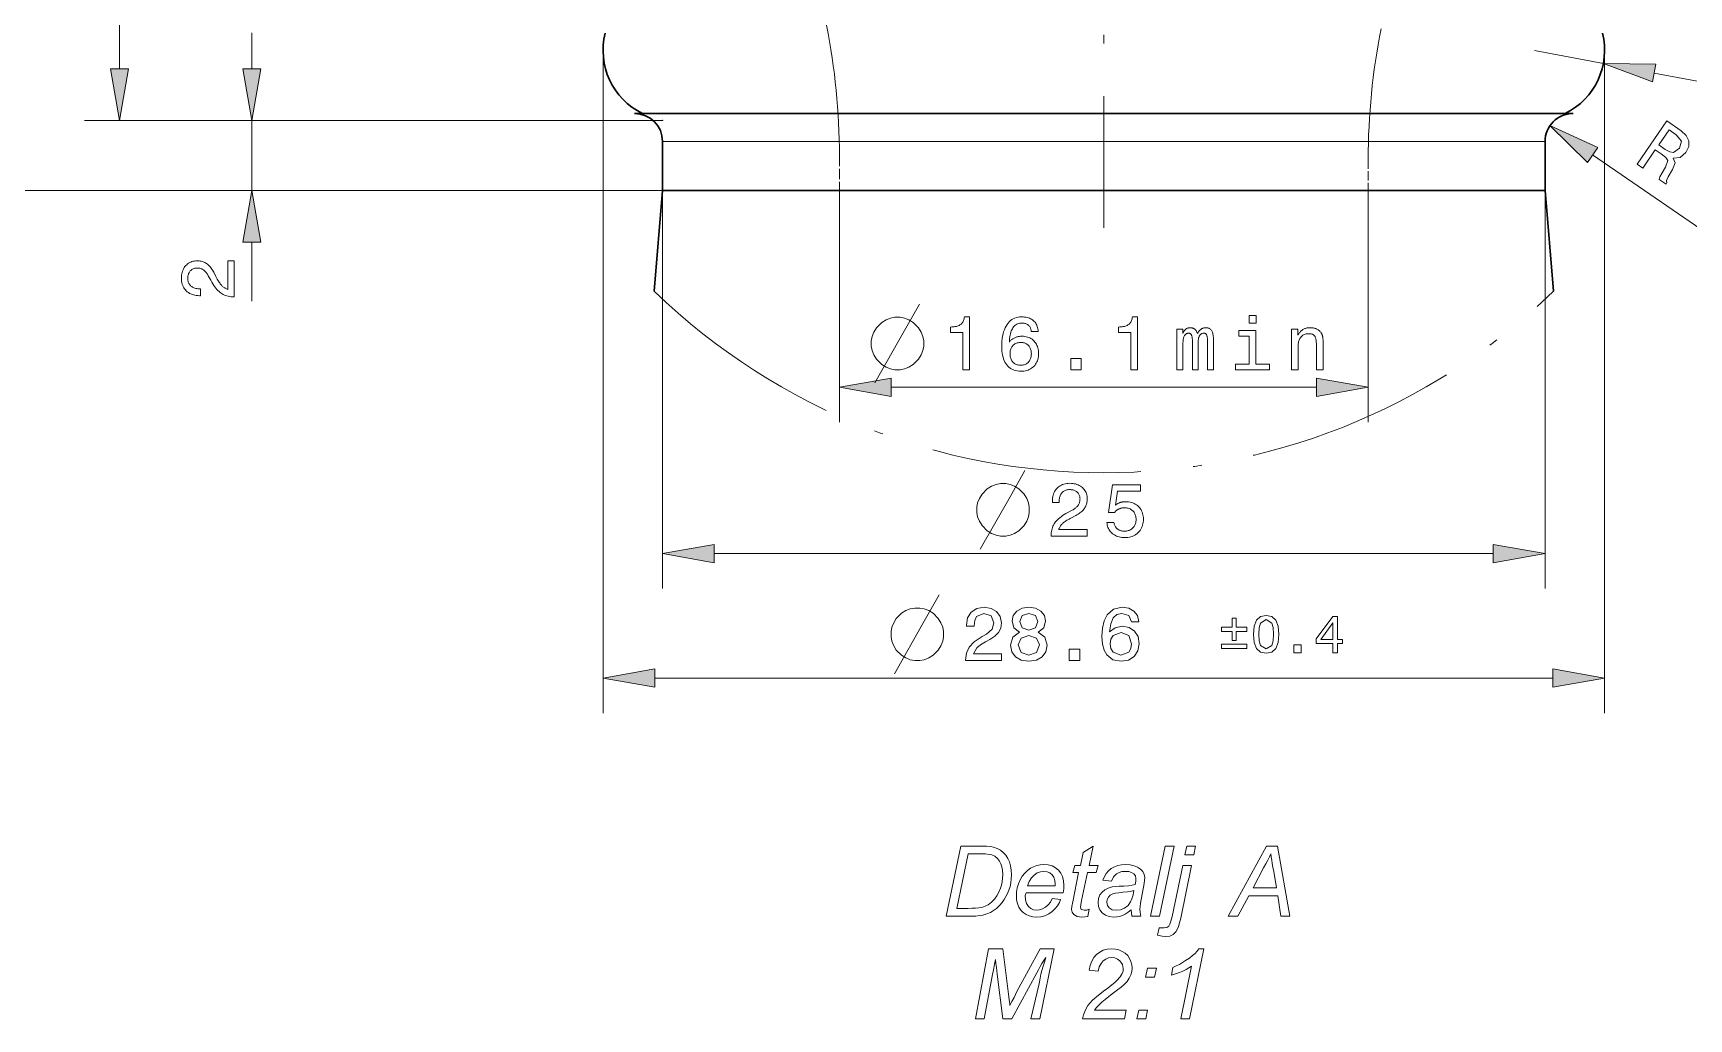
# Model space of a CAD drawing. Extents: x 0 to 420, y 0 to 594.
# Drawn here: x 278.2 to 372.8, y 416.2 to 472.5 of the extents above; entities that cross this region are included whole.
import ezdxf

# ---------------------------------------------------------------- set-up
doc = ezdxf.new("R2010")
doc.units = 0
doc.linetypes.add('DASHDOT', pattern=[18.5, 12, -3, 0.5, -3])
doc.linetypes.add('DASHED', pattern=[15, 12, -3])

msp = doc.modelspace()

# ---------------------------------------------------------------- linework, layer by layer
at = {"linetype": 'DASHDOT', "lineweight": 13}
msp.add_line((339.342, 505.898), (339.342, 461.373), dxfattribs=at)
at = {"lineweight": 13}
for p, q in [((283.128, 470.455), (283.128, 500.547)), ((310.742, 471.501), (310.742, 433.653)), ((367.942, 471.501), (367.942, 433.653)), ((314.142, 467.501), (281.128, 467.501)), ((314.142, 467.501), (288.686, 467.501)), ((364.542, 466.301), (317.227, 466.301)), ((314.142, 463.501), (273.642, 463.501)), ((314.142, 463.501), (288.686, 463.501)), ((314.142, 463.501), (314.142, 440.759)), ((364.542, 463.501), (364.542, 440.759)), ((327.196, 452.264), (351.488, 452.264)), ((317.096, 442.759), (361.588, 442.759)), ((313.696, 435.653), (364.988, 435.653))]:
    msp.add_line(p, q, dxfattribs=at)
at = {"lineweight": 13, "ltscale": 0.05114}
msp.add_line((290.686, 470.455), (290.686, 472.501), dxfattribs=at)
at = {"lineweight": 13, "ltscale": 0.1}
for p, q in [((367.873, 470.759), (363.942, 471.501)), ((290.686, 463.501), (290.686, 467.501))]:
    msp.add_line(p, q, dxfattribs=at)
at = {"lineweight": 13, "ltscale": 0.212894}
msp.add_line((379.144, 468.631), (370.776, 470.211), dxfattribs=at)
at = {"lineweight": 30, "ltscale": 0.082019}
msp.add_line((315.823, 467.901), (312.542, 467.901), dxfattribs=at)
at = {"lineweight": 30}
for p, q in [((366.142, 467.901), (315.823, 467.901)), ((364.542, 463.501), (317.227, 463.501))]:
    msp.add_line(p, q, dxfattribs=at)
at = {"lineweight": 13, "ltscale": 0.077123}
msp.add_line((317.227, 466.301), (314.142, 466.301), dxfattribs=at)
at = {"lineweight": 30, "ltscale": 0.07}
for p, q in [((314.142, 463.501), (314.142, 466.301)), ((364.542, 463.501), (364.542, 466.301))]:
    msp.add_line(p, q, dxfattribs=at)
at = {"linetype": 'DASHED', "lineweight": 13, "ltscale": 0.049529}
msp.add_line((324.242, 465.482), (324.242, 463.501), dxfattribs=at)
at = {"linetype": 'DASHED', "lineweight": 13, "ltscale": 0.04453}
msp.add_line((354.442, 465.282), (354.442, 463.501), dxfattribs=at)
at = {"lineweight": 13, "ltscale": 0.382455}
msp.add_line((367.258, 465.534), (379.864, 456.866), dxfattribs=at)
at = {"lineweight": 30, "ltscale": 0.144345}
for p, q in [((314.142, 463.501), (313.664, 457.747)), ((364.542, 463.501), (365.019, 457.747))]:
    msp.add_line(p, q, dxfattribs=at)
at = {"lineweight": 30, "ltscale": 0.077123}
msp.add_line((317.227, 463.501), (314.142, 463.501), dxfattribs=at)
at = {"lineweight": 13, "ltscale": 0.330917}
for p, q in [((324.242, 463.501), (324.242, 450.264)), ((354.442, 463.501), (354.442, 450.264))]:
    msp.add_line(p, q, dxfattribs=at)
at = {"lineweight": 13, "ltscale": 0.084234}
msp.add_line((290.686, 457.177), (290.686, 460.547), dxfattribs=at)
at = {"lineweight": 13}
for points in [[(282.607, 470.455), (283.128, 467.501), (283.649, 470.455)], [(290.165, 470.455), (290.686, 467.501), (291.207, 470.455)], [(370.872, 470.723), (367.873, 470.759), (370.679, 469.699)], [(367.553, 465.963), (364.824, 467.207), (366.963, 465.104)], [(369.797, 465.002), (371.496, 467.474), (372.312, 466.913), (372.608, 466.643), (372.753, 466.342), (372.745, 466.018), (372.583, 465.678), (372.258, 465.389), (371.852, 465.347), (371.967, 465.077), (371.829, 464.709), (371.581, 464.29), (371.484, 464.077), (371.499, 463.931), (371.452, 463.863), (371.064, 464.13), (371.105, 464.278), (371.227, 464.51), (371.429, 464.841), (371.546, 465.222), (371.435, 465.379), (371.171, 465.587), (370.834, 465.819), (370.119, 464.78)], [(372.023, 466.689), (371.622, 466.965), (371.031, 466.106), (371.409, 465.845), (371.671, 465.702), (371.881, 465.668), (372.224, 465.922), (372.337, 466.328)], [(291.207, 460.547), (290.686, 463.501), (290.165, 460.547)], [(289.686, 457.424), (289.674, 457.424), (289.586, 457.426), (289.502, 457.432), (289.42, 457.442), (289.341, 457.457), (289.265, 457.476), (289.193, 457.498), (289.123, 457.525), (289.056, 457.556), (288.992, 457.591), (288.93, 457.63), (288.871, 457.675), (288.811, 457.726), (288.752, 457.784), (288.693, 457.849), (288.633, 457.92), (288.574, 457.998), (288.515, 458.083), (288.457, 458.174), (288.398, 458.272), (288.339, 458.377), (288.2, 458.632), (288.175, 458.677), (288.149, 458.719), (288.123, 458.759), (288.096, 458.796), (288.068, 458.831), (288.04, 458.863), (288.011, 458.893), (287.981, 458.92), (287.951, 458.945), (287.921, 458.967), (287.889, 458.987), (287.857, 459.005), (287.823, 459.021), (287.788, 459.035), (287.752, 459.046), (287.715, 459.056), (287.677, 459.063), (287.638, 459.068), (287.598, 459.071), (287.557, 459.073), (287.51, 459.071), (287.465, 459.066), (287.422, 459.058), (287.381, 459.046), (287.342, 459.032), (287.304, 459.014), (287.268, 458.992), (287.234, 458.968), (287.202, 458.94), (287.172, 458.909), (287.144, 458.875), (287.119, 458.839), (287.098, 458.801), (287.078, 458.761), (287.062, 458.718), (287.049, 458.673), (287.039, 458.626), (287.032, 458.577), (287.027, 458.525), (287.026, 458.472), (287.028, 458.418), (287.033, 458.367), (287.042, 458.319), (287.055, 458.272), (287.072, 458.228), (287.092, 458.187), (287.117, 458.147), (287.144, 458.11), (287.176, 458.075), (287.211, 458.043), (287.25, 458.013), (287.291, 457.986), (287.335, 457.963), (287.382, 457.942), (287.432, 457.925), (287.484, 457.911), (287.539, 457.9), (287.597, 457.892), (287.658, 457.887), (287.721, 457.886), (287.757, 457.886), (287.757, 457.493), (287.696, 457.493), (287.603, 457.496), (287.514, 457.504), (287.429, 457.518), (287.348, 457.537), (287.271, 457.561), (287.198, 457.591), (287.129, 457.626), (287.063, 457.666), (287.002, 457.712), (286.945, 457.763), (286.892, 457.819), (286.845, 457.879), (286.803, 457.943), (286.767, 458.01), (286.737, 458.081), (286.712, 458.156), (286.692, 458.235), (286.678, 458.318), (286.67, 458.404), (286.667, 458.495), (286.67, 458.582), (286.677, 458.665), (286.69, 458.745), (286.707, 458.822), (286.729, 458.895), (286.756, 458.965), (286.788, 459.032), (286.825, 459.095), (286.867, 459.154), (286.914, 459.211), (286.965, 459.262), (287.019, 459.309), (287.076, 459.35), (287.136, 459.385), (287.199, 459.415), (287.265, 459.44), (287.335, 459.459), (287.407, 459.473), (287.483, 459.481), (287.561, 459.484), (287.622, 459.482), (287.682, 459.477), (287.74, 459.469), (287.797, 459.458), (287.852, 459.444), (287.905, 459.426), (287.957, 459.405), (288.008, 459.381), (288.057, 459.354), (288.104, 459.323), (288.15, 459.29), (288.195, 459.253), (288.238, 459.212), (288.28, 459.168), (288.321, 459.121), (288.361, 459.07), (288.4, 459.016), (288.437, 458.959), (288.473, 458.898), (288.508, 458.834), (288.636, 458.581), (288.674, 458.511), (288.71, 458.445), (288.746, 458.383), (288.781, 458.325), (288.815, 458.272), (288.849, 458.222), (288.882, 458.176), (288.914, 458.135), (288.945, 458.097), (288.976, 458.064), (289.007, 458.033), (289.038, 458.005), (289.07, 457.979), (289.103, 457.955), (289.137, 457.933), (289.171, 457.914), (289.206, 457.896), (289.242, 457.881), (289.278, 457.867), (289.315, 457.856), (289.315, 459.484), (289.686, 459.484)], [(327.713, 456.264), (327.413, 456.264), (327.163, 456.214), (326.913, 456.114), (326.663, 455.964), (326.363, 455.664), (326.213, 455.414), (326.113, 455.164), (326.063, 454.914), (326.063, 454.614), (326.113, 454.364), (326.213, 454.114), (326.363, 453.864), (326.663, 453.564), (326.913, 453.414), (327.163, 453.314), (327.413, 453.264), (327.713, 453.264), (327.963, 453.314), (328.213, 453.414), (328.463, 453.564), (328.763, 453.864), (328.913, 454.114), (329.013, 454.364), (329.063, 454.614), (329.063, 454.914), (329.013, 455.164), (328.913, 455.414), (328.763, 455.664), (328.463, 455.964), (328.213, 456.114), (327.963, 456.214)], [(331.285, 453.264), (331.285, 455.398), (330.585, 455.398), (330.585, 455.704), (330.661, 455.706), (330.732, 455.711), (330.799, 455.719), (330.862, 455.729), (330.922, 455.742), (330.977, 455.758), (331.029, 455.776), (331.076, 455.797), (331.119, 455.82), (331.159, 455.846), (331.195, 455.875), (331.228, 455.907), (331.258, 455.942), (331.285, 455.981), (331.309, 456.023), (331.33, 456.069), (331.348, 456.117), (331.363, 456.169), (331.375, 456.225), (331.385, 456.283), (331.678, 456.283), (331.678, 453.264)], [(335.597, 455.453), (335.2, 455.453), (335.195, 455.498), (335.186, 455.542), (335.176, 455.583), (335.163, 455.622), (335.148, 455.659), (335.131, 455.694), (335.111, 455.726), (335.089, 455.756), (335.065, 455.784), (335.038, 455.81), (335.009, 455.833), (334.978, 455.854), (334.945, 455.873), (334.91, 455.889), (334.873, 455.902), (334.834, 455.914), (334.793, 455.922), (334.749, 455.928), (334.704, 455.932), (334.656, 455.933), (334.592, 455.931), (334.531, 455.923), (334.473, 455.909), (334.418, 455.89), (334.366, 455.866), (334.317, 455.836), (334.271, 455.801), (334.229, 455.761), (334.189, 455.715), (334.153, 455.663), (334.119, 455.607), (334.088, 455.544), (334.061, 455.477), (334.036, 455.403), (334.014, 455.324), (333.995, 455.239), (333.979, 455.149), (333.966, 455.054), (333.955, 454.952), (333.948, 454.845), (333.974, 454.877), (334.001, 454.907), (334.029, 454.936), (334.058, 454.963), (334.089, 454.988), (334.12, 455.012), (334.153, 455.035), (334.186, 455.055), (334.221, 455.074), (334.257, 455.092), (334.294, 455.108), (334.332, 455.122), (334.37, 455.135), (334.41, 455.146), (334.45, 455.155), (334.491, 455.163), (334.533, 455.169), (334.576, 455.173), (334.62, 455.176), (334.665, 455.176), (334.748, 455.174), (334.829, 455.166), (334.906, 455.152), (334.98, 455.133), (335.051, 455.108), (335.118, 455.078), (335.183, 455.043), (335.244, 455.002), (335.302, 454.955), (335.356, 454.903), (335.407, 454.847), (335.452, 454.787), (335.492, 454.724), (335.526, 454.657), (335.556, 454.587), (335.58, 454.513), (335.598, 454.436), (335.611, 454.355), (335.619, 454.271), (335.622, 454.184), (335.619, 454.096), (335.611, 454.011), (335.597, 453.93), (335.577, 453.853), (335.552, 453.778), (335.521, 453.708), (335.484, 453.64), (335.442, 453.576), (335.394, 453.515), (335.341, 453.457), (335.283, 453.404), (335.221, 453.357), (335.156, 453.315), (335.088, 453.278), (335.016, 453.248), (334.94, 453.223), (334.861, 453.203), (334.779, 453.189), (334.693, 453.181), (334.604, 453.178), (334.501, 453.182), (334.403, 453.192), (334.31, 453.211), (334.222, 453.236), (334.138, 453.269), (334.06, 453.309), (333.987, 453.357), (333.918, 453.411), (333.855, 453.473), (333.796, 453.543), (333.743, 453.619), (333.695, 453.701), (333.653, 453.79), (333.617, 453.886), (333.586, 453.988), (333.561, 454.096), (333.541, 454.211), (333.527, 454.333), (333.519, 454.46), (333.516, 454.595), (333.519, 454.752), (333.528, 454.902), (333.543, 455.045), (333.564, 455.181), (333.591, 455.309), (333.623, 455.43), (333.662, 455.544), (333.707, 455.65), (333.758, 455.75), (333.814, 455.842), (333.876, 455.926), (333.943, 456.001), (334.015, 456.067), (334.091, 456.124), (334.172, 456.173), (334.258, 456.213), (334.349, 456.244), (334.445, 456.266), (334.545, 456.279), (334.65, 456.283), (334.734, 456.281), (334.814, 456.275), (334.891, 456.264), (334.964, 456.249), (335.033, 456.229), (335.099, 456.205), (335.161, 456.177), (335.22, 456.144), (335.274, 456.107), (335.326, 456.066), (335.373, 456.021), (335.416, 455.972), (335.454, 455.92), (335.488, 455.864), (335.517, 455.804), (335.542, 455.741), (335.563, 455.674), (335.578, 455.604), (335.59, 455.53)], [(340.88, 453.264), (340.88, 455.398), (340.18, 455.398), (340.18, 455.704), (340.255, 455.706), (340.326, 455.711), (340.394, 455.719), (340.457, 455.729), (340.516, 455.742), (340.572, 455.758), (340.623, 455.776), (340.67, 455.797), (340.714, 455.82), (340.753, 455.846), (340.789, 455.875), (340.823, 455.907), (340.853, 455.942), (340.88, 455.981), (340.904, 456.023), (340.925, 456.069), (340.943, 456.117), (340.958, 456.169), (340.97, 456.225), (340.979, 456.283), (341.272, 456.283), (341.272, 453.264)], [(348.04, 456.363), (348.04, 455.933), (347.637, 455.933), (347.637, 456.363)], [(343.516, 453.264), (343.516, 455.583), (343.853, 455.583), (343.853, 455.337), (343.866, 455.368), (343.88, 455.397), (343.895, 455.425), (343.91, 455.452), (343.927, 455.477), (343.945, 455.5), (343.963, 455.522), (343.982, 455.543), (344.003, 455.562), (344.024, 455.58), (344.045, 455.596), (344.068, 455.611), (344.091, 455.624), (344.114, 455.635), (344.138, 455.644), (344.162, 455.652), (344.188, 455.658), (344.213, 455.662), (344.239, 455.665), (344.266, 455.666), (344.297, 455.665), (344.327, 455.662), (344.357, 455.658), (344.385, 455.652), (344.412, 455.644), (344.439, 455.634), (344.464, 455.623), (344.489, 455.61), (344.512, 455.595), (344.535, 455.578), (344.556, 455.56), (344.577, 455.54), (344.596, 455.519), (344.613, 455.496), (344.63, 455.472), (344.645, 455.446), (344.659, 455.419), (344.672, 455.39), (344.684, 455.36), (344.694, 455.328), (344.713, 455.362), (344.732, 455.394), (344.752, 455.424), (344.772, 455.452), (344.792, 455.478), (344.813, 455.503), (344.834, 455.526), (344.856, 455.547), (344.878, 455.566), (344.901, 455.583), (344.924, 455.599), (344.947, 455.613), (344.972, 455.625), (344.997, 455.636), (345.022, 455.645), (345.049, 455.652), (345.075, 455.658), (345.103, 455.662), (345.131, 455.665), (345.16, 455.666), (345.207, 455.664), (345.251, 455.658), (345.293, 455.65), (345.332, 455.637), (345.368, 455.621), (345.402, 455.601), (345.432, 455.578), (345.46, 455.552), (345.485, 455.521), (345.508, 455.487), (345.528, 455.449), (345.546, 455.406), (345.562, 455.357), (345.575, 455.303), (345.587, 455.243), (345.596, 455.178), (345.604, 455.108), (345.609, 455.033), (345.612, 454.952), (345.613, 454.867), (345.613, 453.264), (345.263, 453.264), (345.263, 454.892), (345.263, 454.941), (345.261, 454.988), (345.259, 455.031), (345.255, 455.072), (345.251, 455.109), (345.245, 455.143), (345.239, 455.175), (345.232, 455.203), (345.223, 455.228), (345.214, 455.25), (345.203, 455.27), (345.191, 455.287), (345.178, 455.303), (345.163, 455.316), (345.148, 455.328), (345.13, 455.337), (345.112, 455.344), (345.092, 455.349), (345.071, 455.353), (345.048, 455.354), (345.019, 455.352), (344.992, 455.348), (344.965, 455.341), (344.94, 455.33), (344.916, 455.317), (344.893, 455.302), (344.872, 455.283), (344.851, 455.261), (344.832, 455.237), (344.814, 455.209), (344.798, 455.179), (344.783, 455.147), (344.77, 455.113), (344.759, 455.077), (344.749, 455.038), (344.742, 454.998), (344.736, 454.955), (344.731, 454.91), (344.729, 454.863), (344.728, 454.814), (344.728, 453.264), (344.401, 453.264), (344.401, 454.892), (344.4, 454.941), (344.399, 454.986), (344.396, 455.029), (344.393, 455.069), (344.388, 455.106), (344.382, 455.141), (344.376, 455.172), (344.368, 455.2), (344.359, 455.226), (344.349, 455.248), (344.338, 455.268), (344.326, 455.286), (344.312, 455.302), (344.297, 455.316), (344.281, 455.327), (344.263, 455.337), (344.244, 455.344), (344.224, 455.349), (344.203, 455.353), (344.18, 455.354), (344.151, 455.352), (344.124, 455.348), (344.098, 455.341), (344.073, 455.331), (344.049, 455.318), (344.027, 455.302), (344.006, 455.284), (343.986, 455.262), (343.967, 455.238), (343.95, 455.211), (343.934, 455.182), (343.919, 455.15), (343.907, 455.116), (343.896, 455.079), (343.887, 455.041), (343.879, 455), (343.873, 454.957), (343.869, 454.911), (343.866, 454.864), (343.865, 454.814), (343.865, 453.264)], [(348.025, 453.585), (348.811, 453.585), (348.811, 453.264), (346.87, 453.264), (346.87, 453.585), (347.646, 453.585), (347.646, 455.181), (347.051, 455.181), (347.051, 455.505), (348.025, 455.505)], [(350.064, 453.264), (350.064, 455.583), (350.426, 455.583), (350.426, 455.229), (350.45, 455.272), (350.474, 455.312), (350.5, 455.35), (350.527, 455.386), (350.555, 455.419), (350.584, 455.451), (350.614, 455.48), (350.646, 455.508), (350.678, 455.533), (350.712, 455.556), (350.747, 455.577), (350.783, 455.595), (350.82, 455.612), (350.859, 455.626), (350.899, 455.638), (350.94, 455.648), (350.982, 455.656), (351.025, 455.661), (351.07, 455.664), (351.116, 455.666), (351.161, 455.665), (351.206, 455.662), (351.249, 455.658), (351.291, 455.653), (351.331, 455.646), (351.37, 455.637), (351.408, 455.626), (351.444, 455.614), (351.479, 455.601), (351.513, 455.585), (351.545, 455.569), (351.576, 455.55), (351.605, 455.531), (351.633, 455.509), (351.659, 455.486), (351.684, 455.462), (351.707, 455.436), (351.729, 455.409), (351.749, 455.38), (351.767, 455.349), (351.777, 455.332), (351.787, 455.314), (351.796, 455.295), (351.804, 455.276), (351.812, 455.256), (351.819, 455.235), (351.826, 455.214), (351.832, 455.193), (351.837, 455.171), (351.842, 455.148), (351.846, 455.124), (351.85, 455.097), (351.853, 455.067), (351.856, 455.035), (351.859, 455.001), (351.861, 454.963), (351.862, 454.924), (351.863, 454.881), (351.864, 454.836), (351.864, 454.789), (351.864, 454.673), (351.864, 453.264), (351.482, 453.264), (351.482, 454.711), (351.482, 454.777), (351.479, 454.839), (351.474, 454.897), (351.467, 454.951), (351.458, 455.001), (351.448, 455.046), (351.435, 455.088), (351.42, 455.125), (351.404, 455.159), (351.385, 455.188), (351.365, 455.214), (351.341, 455.237), (351.316, 455.257), (351.287, 455.275), (351.256, 455.29), (351.222, 455.302), (351.186, 455.312), (351.147, 455.319), (351.105, 455.323), (351.061, 455.324), (351.004, 455.322), (350.949, 455.316), (350.897, 455.307), (350.847, 455.294), (350.8, 455.277), (350.756, 455.256), (350.715, 455.231), (350.676, 455.203), (350.639, 455.17), (350.605, 455.134), (350.575, 455.095), (350.547, 455.052), (350.523, 455.007), (350.502, 454.958), (350.484, 454.907), (350.469, 454.852), (350.458, 454.794), (350.45, 454.734), (350.445, 454.67), (350.443, 454.603), (350.443, 453.264)], [(335.205, 454.179), (335.203, 454.237), (335.198, 454.292), (335.19, 454.344), (335.179, 454.395), (335.164, 454.443), (335.146, 454.488), (335.125, 454.532), (335.101, 454.573), (335.073, 454.611), (335.042, 454.647), (335.009, 454.681), (334.973, 454.71), (334.936, 454.737), (334.896, 454.759), (334.855, 454.779), (334.811, 454.794), (334.765, 454.807), (334.718, 454.815), (334.668, 454.821), (334.616, 454.822), (334.559, 454.821), (334.503, 454.815), (334.451, 454.807), (334.401, 454.795), (334.353, 454.779), (334.308, 454.76), (334.266, 454.738), (334.226, 454.712), (334.188, 454.682), (334.154, 454.649), (334.122, 454.614), (334.093, 454.575), (334.068, 454.534), (334.046, 454.491), (334.028, 454.444), (334.013, 454.396), (334.001, 454.344), (333.993, 454.291), (333.988, 454.234), (333.986, 454.175), (333.988, 454.116), (333.993, 454.059), (334.001, 454.005), (334.013, 453.954), (334.027, 453.905), (334.046, 453.858), (334.067, 453.814), (334.092, 453.772), (334.12, 453.733), (334.152, 453.697), (334.186, 453.663), (334.222, 453.633), (334.261, 453.606), (334.303, 453.583), (334.346, 453.564), (334.392, 453.548), (334.441, 453.535), (334.491, 453.526), (334.544, 453.521), (334.6, 453.519), (334.652, 453.521), (334.703, 453.527), (334.752, 453.536), (334.799, 453.549), (334.844, 453.565), (334.887, 453.585), (334.927, 453.609), (334.966, 453.636), (335.002, 453.667), (335.037, 453.702), (335.069, 453.739), (335.097, 453.779), (335.122, 453.821), (335.144, 453.866), (335.163, 453.912), (335.178, 453.961), (335.19, 454.012), (335.198, 454.066), (335.203, 454.121)], [(337.46, 453.264), (337.46, 453.907), (338.057, 453.907), (338.057, 453.264)], [(327.196, 452.785), (324.242, 452.264), (327.196, 451.743)], [(351.488, 451.743), (354.442, 452.264), (351.488, 452.785)], [(333.738, 446.759), (333.438, 446.759), (333.188, 446.709), (332.938, 446.609), (332.688, 446.459), (332.388, 446.159), (332.238, 445.909), (332.138, 445.659), (332.088, 445.409), (332.088, 445.109), (332.138, 444.859), (332.238, 444.609), (332.388, 444.359), (332.688, 444.059), (332.938, 443.909), (333.188, 443.809), (333.438, 443.759), (333.738, 443.759), (333.988, 443.809), (334.238, 443.909), (334.488, 444.059), (334.788, 444.359), (334.938, 444.609), (335.038, 444.859), (335.088, 445.109), (335.088, 445.409), (335.038, 445.659), (334.938, 445.909), (334.788, 446.159), (334.488, 446.459), (334.238, 446.609), (333.988, 446.709)], [(336.334, 443.759), (336.334, 443.771), (336.337, 443.859), (336.343, 443.943), (336.353, 444.025), (336.367, 444.104), (336.386, 444.179), (336.409, 444.252), (336.436, 444.322), (336.467, 444.389), (336.502, 444.453), (336.541, 444.514), (336.586, 444.574), (336.637, 444.633), (336.695, 444.693), (336.76, 444.752), (336.831, 444.811), (336.909, 444.87), (336.993, 444.929), (337.085, 444.988), (337.183, 445.047), (337.287, 445.106), (337.542, 445.245), (337.587, 445.27), (337.629, 445.296), (337.669, 445.322), (337.706, 445.349), (337.741, 445.377), (337.773, 445.405), (337.803, 445.434), (337.831, 445.463), (337.855, 445.493), (337.878, 445.524), (337.898, 445.556), (337.916, 445.588), (337.931, 445.622), (337.945, 445.657), (337.957, 445.693), (337.966, 445.729), (337.974, 445.767), (337.979, 445.807), (337.982, 445.847), (337.983, 445.888), (337.981, 445.935), (337.977, 445.979), (337.968, 446.023), (337.957, 446.064), (337.942, 446.103), (337.924, 446.141), (337.903, 446.176), (337.879, 446.21), (337.851, 446.242), (337.82, 446.273), (337.786, 446.3), (337.75, 446.325), (337.712, 446.347), (337.671, 446.366), (337.629, 446.383), (337.584, 446.396), (337.537, 446.406), (337.487, 446.413), (337.436, 446.418), (337.382, 446.419), (337.329, 446.417), (337.278, 446.412), (337.229, 446.402), (337.183, 446.389), (337.139, 446.373), (337.097, 446.352), (337.058, 446.328), (337.021, 446.3), (336.986, 446.269), (336.953, 446.234), (336.923, 446.195), (336.897, 446.154), (336.873, 446.11), (336.853, 446.063), (336.835, 446.013), (336.821, 445.961), (336.81, 445.906), (336.802, 445.848), (336.798, 445.787), (336.796, 445.723), (336.796, 445.688), (336.404, 445.688), (336.404, 445.749), (336.407, 445.842), (336.415, 445.931), (336.428, 446.016), (336.447, 446.097), (336.471, 446.174), (336.501, 446.247), (336.536, 446.316), (336.577, 446.382), (336.623, 446.443), (336.674, 446.5), (336.73, 446.553), (336.789, 446.6), (336.853, 446.642), (336.92, 446.678), (336.992, 446.708), (337.067, 446.733), (337.146, 446.753), (337.228, 446.766), (337.315, 446.775), (337.405, 446.778), (337.492, 446.775), (337.576, 446.768), (337.656, 446.755), (337.732, 446.738), (337.806, 446.716), (337.876, 446.689), (337.942, 446.657), (338.005, 446.62), (338.065, 446.578), (338.121, 446.531), (338.173, 446.48), (338.219, 446.426), (338.26, 446.369), (338.296, 446.309), (338.326, 446.246), (338.35, 446.179), (338.37, 446.11), (338.383, 446.038), (338.391, 445.962), (338.394, 445.884), (338.393, 445.822), (338.388, 445.763), (338.38, 445.705), (338.369, 445.648), (338.354, 445.593), (338.336, 445.539), (338.316, 445.487), (338.292, 445.437), (338.264, 445.388), (338.234, 445.341), (338.2, 445.295), (338.163, 445.25), (338.123, 445.207), (338.079, 445.164), (338.032, 445.123), (337.981, 445.084), (337.927, 445.045), (337.87, 445.008), (337.809, 444.972), (337.745, 444.937), (337.492, 444.808), (337.422, 444.771), (337.356, 444.735), (337.294, 444.699), (337.236, 444.664), (337.182, 444.63), (337.132, 444.596), (337.087, 444.563), (337.045, 444.531), (337.008, 444.5), (336.974, 444.469), (336.944, 444.438), (336.916, 444.407), (336.89, 444.375), (336.866, 444.342), (336.844, 444.308), (336.824, 444.274), (336.807, 444.239), (336.791, 444.203), (336.778, 444.167), (336.767, 444.13), (338.394, 444.13), (338.394, 443.759)], [(339.516, 444.541), (339.916, 444.541), (339.925, 444.495), (339.936, 444.451), (339.949, 444.409), (339.965, 444.37), (339.983, 444.332), (340.004, 444.297), (340.027, 444.263), (340.053, 444.232), (340.081, 444.202), (340.111, 444.175), (340.144, 444.15), (340.178, 444.128), (340.215, 444.108), (340.253, 444.091), (340.292, 444.076), (340.334, 444.064), (340.377, 444.055), (340.422, 444.048), (340.469, 444.044), (340.517, 444.043), (340.576, 444.045), (340.633, 444.051), (340.687, 444.06), (340.739, 444.073), (340.789, 444.089), (340.836, 444.109), (340.881, 444.133), (340.924, 444.161), (340.964, 444.192), (341.002, 444.227), (341.037, 444.264), (341.068, 444.305), (341.096, 444.347), (341.119, 444.392), (341.14, 444.439), (341.156, 444.488), (341.169, 444.54), (341.178, 444.594), (341.184, 444.651), (341.185, 444.709), (341.184, 444.769), (341.178, 444.827), (341.169, 444.882), (341.156, 444.934), (341.14, 444.984), (341.12, 445.031), (341.097, 445.076), (341.069, 445.119), (341.039, 445.159), (341.004, 445.196), (340.967, 445.231), (340.927, 445.262), (340.884, 445.289), (340.839, 445.312), (340.792, 445.332), (340.742, 445.349), (340.689, 445.361), (340.634, 445.37), (340.577, 445.376), (340.517, 445.378), (340.482, 445.377), (340.448, 445.375), (340.415, 445.371), (340.382, 445.367), (340.35, 445.36), (340.318, 445.353), (340.287, 445.344), (340.257, 445.333), (340.227, 445.321), (340.198, 445.308), (340.169, 445.294), (340.141, 445.278), (340.114, 445.26), (340.088, 445.242), (340.063, 445.222), (340.038, 445.2), (340.014, 445.178), (339.99, 445.154), (339.968, 445.128), (339.946, 445.102), (339.602, 445.102), (339.838, 446.691), (341.441, 446.691), (341.441, 446.337), (340.127, 446.337), (340.007, 445.529), (340.029, 445.548), (340.052, 445.566), (340.075, 445.582), (340.099, 445.598), (340.124, 445.613), (340.15, 445.627), (340.177, 445.64), (340.204, 445.652), (340.232, 445.664), (340.261, 445.674), (340.291, 445.683), (340.321, 445.692), (340.351, 445.699), (340.382, 445.706), (340.414, 445.711), (340.446, 445.715), (340.479, 445.719), (340.512, 445.721), (340.546, 445.723), (340.58, 445.723), (340.671, 445.721), (340.758, 445.712), (340.841, 445.699), (340.921, 445.68), (340.997, 445.655), (341.07, 445.625), (341.138, 445.589), (341.204, 445.548), (341.265, 445.501), (341.324, 445.449), (341.377, 445.393), (341.425, 445.333), (341.467, 445.27), (341.504, 445.203), (341.535, 445.133), (341.56, 445.059), (341.58, 444.982), (341.594, 444.902), (341.602, 444.818), (341.605, 444.73), (341.602, 444.638), (341.593, 444.549), (341.578, 444.463), (341.557, 444.381), (341.53, 444.303), (341.498, 444.228), (341.459, 444.157), (341.414, 444.09), (341.363, 444.026), (341.307, 443.965), (341.245, 443.909), (341.18, 443.86), (341.111, 443.816), (341.039, 443.778), (340.963, 443.745), (340.884, 443.719), (340.801, 443.698), (340.714, 443.684), (340.624, 443.675), (340.53, 443.672), (340.447, 443.674), (340.366, 443.682), (340.289, 443.694), (340.214, 443.71), (340.142, 443.732), (340.073, 443.758), (340.007, 443.789), (339.944, 443.825), (339.884, 443.866), (339.827, 443.911), (339.773, 443.961), (339.725, 444.013), (339.681, 444.069), (339.643, 444.127), (339.609, 444.188), (339.581, 444.253), (339.557, 444.32), (339.538, 444.391), (339.525, 444.464)], [(317.096, 443.28), (314.142, 442.759), (317.096, 442.238)], [(361.588, 442.238), (364.542, 442.759), (361.588, 443.28)], [(328.842, 439.653), (328.542, 439.653), (328.292, 439.603), (328.042, 439.503), (327.792, 439.353), (327.492, 439.053), (327.342, 438.803), (327.242, 438.553), (327.192, 438.303), (327.192, 438.003), (327.242, 437.753), (327.342, 437.503), (327.492, 437.253), (327.792, 436.953), (328.042, 436.803), (328.292, 436.703), (328.542, 436.653), (328.842, 436.653), (329.092, 436.703), (329.342, 436.803), (329.592, 436.953), (329.892, 437.253), (330.042, 437.503), (330.142, 437.753), (330.192, 438.003), (330.192, 438.303), (330.142, 438.553), (330.042, 438.803), (329.892, 439.053), (329.592, 439.353), (329.342, 439.503), (329.092, 439.603)], [(331.44, 436.653), (331.44, 436.666), (331.492, 437.082), (331.648, 437.423), (331.94, 437.725), (332.399, 438.025), (332.642, 438.164), (332.961, 438.446), (333.062, 438.812), (332.906, 439.201), (332.49, 439.348), (332.081, 439.161), (331.969, 438.938), (331.931, 438.645), (331.931, 438.609), (331.497, 438.609), (331.497, 438.671), (331.564, 439.095), (331.768, 439.42), (332.087, 439.627), (332.503, 439.696), (332.905, 439.635), (333.222, 439.45), (333.428, 439.165), (333.497, 438.802), (333.456, 438.511), (333.333, 438.259), (333.127, 438.041), (332.835, 437.855), (332.594, 437.726), (332.297, 437.546), (332.098, 437.385), (331.899, 437.044), (333.497, 437.044), (333.497, 436.653)], [(334.526, 438.276), (334.211, 438.525), (334.105, 438.914), (334.172, 439.229), (334.371, 439.479), (334.676, 439.642), (335.063, 439.696), (335.451, 439.642), (335.755, 439.479), (335.953, 439.229), (336.018, 438.914), (335.914, 438.523), (335.595, 438.276), (335.977, 437.997), (336.105, 437.537), (336.035, 437.156), (335.823, 436.861), (335.491, 436.672), (335.06, 436.609), (334.63, 436.672), (334.3, 436.861), (334.089, 437.156), (334.018, 437.537), (334.147, 437.997)], [(334.54, 438.878), (334.682, 438.525), (335.06, 438.392), (335.441, 438.525), (335.584, 438.878), (335.444, 439.223), (335.06, 439.348), (334.679, 439.223)], [(341.34, 438.87), (340.927, 438.87), (340.765, 439.226), (340.381, 439.348), (340.09, 439.282), (339.876, 439.085), (339.737, 438.753), (339.671, 438.285), (339.983, 438.526), (340.397, 438.609), (340.788, 438.541), (341.097, 438.336), (341.299, 438.02), (341.366, 437.615), (341.295, 437.21), (341.082, 436.889), (340.753, 436.679), (340.336, 436.609), (339.865, 436.7), (339.519, 436.972), (339.362, 437.249), (339.267, 437.598), (339.236, 438.018), (339.269, 438.511), (339.37, 438.924), (339.537, 439.257), (339.899, 439.586), (340.382, 439.696), (340.77, 439.642), (341.066, 439.48), (341.259, 439.22)], [(346.667, 437.803), (346.667, 438.32), (346.058, 438.32), (346.058, 438.564), (346.667, 438.564), (346.667, 439.081), (346.91, 439.081), (346.91, 438.564), (347.519, 438.564), (347.519, 438.32), (346.91, 438.32), (346.91, 437.803)], [(347.884, 438.15), (347.931, 438.617), (348.071, 438.957), (348.3, 439.164), (348.615, 439.233), (348.932, 439.165), (349.16, 438.959), (349.299, 438.62), (349.345, 438.15), (349.299, 437.683), (349.16, 437.345), (348.932, 437.141), (348.615, 437.072), (348.3, 437.141), (348.071, 437.347), (347.931, 437.685)], [(348.188, 438.152), (348.214, 437.777), (348.292, 437.517), (348.616, 437.316), (348.939, 437.515), (349.015, 437.774), (349.041, 438.152), (349.015, 438.532), (348.939, 438.791), (348.616, 438.99), (348.292, 438.788), (348.214, 438.529)], [(352.419, 437.103), (352.419, 437.62), (351.475, 437.62), (351.475, 437.889), (352.413, 439.172), (352.693, 439.172), (352.693, 437.864), (352.967, 437.864), (352.967, 437.62), (352.693, 437.62), (352.693, 437.103)], [(351.735, 437.864), (352.419, 437.864), (352.419, 438.816)], [(334.453, 437.542), (334.617, 437.114), (335.06, 436.957), (335.507, 437.114), (335.671, 437.542), (335.508, 437.941), (335.06, 438.088), (334.616, 437.941)], [(340.931, 437.617), (340.768, 438.086), (340.341, 438.262), (339.877, 438.088), (339.751, 437.883), (339.709, 437.613), (339.75, 437.343), (339.875, 437.134), (340.324, 436.957), (340.763, 437.14), (340.889, 437.35)], [(337.366, 436.653), (337.366, 437.305), (337.975, 437.305), (337.975, 436.653)], [(346.058, 437.59), (347.519, 437.59), (347.519, 437.346), (346.058, 437.346)], [(350.197, 437.103), (350.197, 437.559), (350.623, 437.559), (350.623, 437.103)], [(313.696, 436.174), (310.742, 435.653), (313.696, 435.132)], [(364.988, 435.132), (367.942, 435.653), (364.988, 436.174)], [(330.347, 422.055), (331.18, 426.055), (332.383, 426.055), (332.649, 426.049), (332.87, 426.028), (333.045, 425.993), (333.252, 425.922), (333.438, 425.821), (333.603, 425.691), (333.745, 425.534), (333.861, 425.354), (333.952, 425.149), (334.017, 424.924), (334.056, 424.681), (334.069, 424.421), (334.06, 424.185), (334.032, 423.96), (333.987, 423.745), (333.923, 423.541), (333.844, 423.349), (333.755, 423.168), (333.654, 422.999), (333.542, 422.842), (333.383, 422.656), (333.218, 422.499), (333.049, 422.371), (332.867, 422.267), (332.664, 422.183), (332.44, 422.118), (332.249, 422.083), (332.03, 422.062), (331.784, 422.055)], [(330.947, 422.5), (331.597, 422.5), (331.81, 422.503), (332.011, 422.514), (332.2, 422.531), (332.377, 422.555), (332.574, 422.617), (332.741, 422.702), (332.93, 422.846), (333.102, 423.031), (333.234, 423.221), (333.347, 423.427), (333.442, 423.65), (333.497, 423.83), (333.537, 424.021), (333.561, 424.225), (333.569, 424.44), (333.558, 424.672), (333.525, 424.876), (333.47, 425.051), (333.394, 425.197), (333.267, 425.354), (333.118, 425.471), (332.949, 425.548), (332.791, 425.583), (332.583, 425.604), (332.326, 425.611), (331.596, 425.611)], [(338.511, 422.445), (338.43, 422.043), (338.256, 422.011), (338.088, 422), (337.828, 422.036), (337.628, 422.144), (337.53, 422.272), (337.498, 422.44), (337.515, 422.597), (337.569, 422.878), (337.902, 424.555), (337.569, 424.555), (337.68, 424.944), (338.013, 424.944), (338.165, 425.695), (338.735, 426.055), (338.513, 424.944), (339.013, 424.944), (338.902, 424.555), (338.402, 424.555), (338.069, 422.939), (338.023, 422.693), (338.007, 422.57), (338.057, 422.436), (338.221, 422.389), (338.375, 422.403)], [(342.017, 422.055), (342.847, 426.055), (343.355, 426.055), (342.525, 422.055)], [(343.974, 425.555), (344.077, 426.055), (344.585, 426.055), (344.482, 425.555)], [(346.439, 422.055), (348.632, 426.055), (349.271, 426.055), (349.964, 422.055), (349.457, 422.055), (349.272, 423.222), (347.618, 423.222), (346.997, 422.055)], [(347.877, 423.667), (349.201, 423.667), (349.051, 424.612), (349.003, 424.844), (348.963, 425.06), (348.931, 425.26), (348.907, 425.443), (348.891, 425.611), (348.81, 425.436), (348.712, 425.245), (348.598, 425.038), (348.467, 424.816)], [(336.4, 423.055), (336.878, 423), (336.808, 422.824), (336.705, 422.652), (336.568, 422.485), (336.396, 422.322), (336.199, 422.181), (335.984, 422.08), (335.751, 422.02), (335.499, 422), (335.288, 422.016), (335.089, 422.065), (334.902, 422.147), (334.735, 422.26), (334.598, 422.403), (334.488, 422.575), (334.41, 422.772), (334.362, 422.985), (334.347, 423.216), (334.361, 423.45), (334.402, 423.679), (334.472, 423.906), (334.57, 424.128), (334.689, 424.335), (334.826, 424.513), (334.978, 424.663), (335.147, 424.785), (335.328, 424.879), (335.516, 424.946), (335.711, 424.987), (335.914, 425), (336.164, 424.98), (336.387, 424.921), (336.584, 424.822), (336.755, 424.683), (336.892, 424.51), (336.99, 424.309), (337.049, 424.078), (337.069, 423.819), (337.059, 423.606), (337.028, 423.389), (334.902, 423.389), (334.847, 423.234), (334.868, 422.982), (334.931, 422.772), (335.037, 422.606), (335.174, 422.485), (335.329, 422.413), (335.503, 422.389), (335.674, 422.408), (335.844, 422.465), (336.011, 422.56), (336.166, 422.691), (336.295, 422.857)], [(334.979, 423.778), (336.566, 423.778), (336.569, 423.882), (336.549, 424.099), (336.488, 424.279), (336.388, 424.423), (336.256, 424.527), (336.1, 424.59), (335.922, 424.611), (335.722, 424.588), (335.534, 424.519), (335.359, 424.403), (335.204, 424.241), (335.077, 424.033)], [(340.902, 422.414), (340.734, 422.281), (340.569, 422.175), (340.409, 422.097), (340.248, 422.043), (340.079, 422.011), (339.903, 422), (339.653, 422.026), (339.438, 422.104), (339.258, 422.234), (339.122, 422.405), (339.04, 422.605), (339.013, 422.835), (339.04, 423.062), (339.119, 423.262), (339.241, 423.43), (339.399, 423.56), (339.593, 423.657), (339.826, 423.721), (339.992, 423.741), (340.212, 423.758), (340.485, 423.772), (340.756, 423.792), (340.971, 423.824), (341.13, 423.87), (341.167, 424.054), (341.18, 424.205), (341.149, 424.358), (341.057, 424.475), (340.929, 424.55), (340.765, 424.596), (340.568, 424.611), (340.378, 424.595), (340.213, 424.547), (340.072, 424.466), (339.905, 424.291), (339.791, 424.055), (339.291, 424.111), (339.378, 424.314), (339.486, 424.491), (339.617, 424.644), (339.771, 424.771), (339.946, 424.871), (340.142, 424.943), (340.36, 424.986), (340.599, 425), (340.851, 424.984), (341.076, 424.936), (341.273, 424.856), (341.442, 424.745), (341.574, 424.606), (341.653, 424.441), (341.68, 424.252), (341.673, 424.09), (341.652, 423.912), (341.618, 423.718), (341.472, 423.002), (341.433, 422.788), (341.41, 422.603), (341.402, 422.446), (341.416, 422.281), (341.457, 422.055), (340.952, 422.055), (340.922, 422.216)], [(342.411, 420.969), (342.498, 421.386), (342.657, 421.388), (342.797, 421.389), (342.939, 421.413), (343.049, 421.486), (343.113, 421.59), (343.178, 421.771), (343.244, 422.029), (343.847, 424.944), (344.354, 424.944), (343.735, 421.941), (343.673, 421.678), (343.607, 421.462), (343.536, 421.29), (343.461, 421.164), (343.305, 421.011), (343.113, 420.919), (342.885, 420.889), (342.669, 420.909)], [(341.064, 423.525), (340.856, 423.463), (340.694, 423.44), (340.43, 423.417), (340.195, 423.389), (340.008, 423.358), (339.867, 423.321), (339.713, 423.246), (339.602, 423.137), (339.535, 423.004), (339.513, 422.857), (339.549, 422.671), (339.655, 422.521), (339.827, 422.422), (340.059, 422.389), (340.298, 422.421), (340.527, 422.517), (340.725, 422.67), (340.873, 422.874), (340.948, 423.048), (341.012, 423.265)], [(332.006, 416.185), (332.765, 420.185), (333.584, 420.185), (333.907, 417.598), (333.944, 417.275), (333.969, 417.061), (333.982, 416.954), (334.016, 417.02), (334.094, 417.173), (334.215, 417.415), (334.381, 417.745), (335.709, 420.185), (336.512, 420.185), (335.691, 416.185), (335.18, 416.185), (335.63, 418.109), (335.663, 418.308), (335.704, 418.515), (335.753, 418.732), (335.809, 418.957), (335.874, 419.191), (335.946, 419.434), (336.026, 419.685), (335.915, 419.516), (335.81, 419.345), (335.709, 419.171), (335.614, 418.994), (335.525, 418.815), (334.094, 416.185), (333.582, 416.185), (333.26, 418.745), (333.237, 418.929), (333.212, 419.128), (333.185, 419.343), (333.156, 419.574), (333.108, 419.315), (333.064, 419.085), (333.026, 418.886), (332.994, 418.717), (332.513, 416.185)], [(338.123, 416.185), (338.181, 416.411), (338.252, 416.612), (338.336, 416.786), (338.436, 416.945), (338.556, 417.098), (338.696, 417.246), (338.803, 417.343), (338.943, 417.462), (339.116, 417.602), (339.323, 417.764), (339.563, 417.947), (339.795, 418.124), (339.972, 418.268), (340.095, 418.378), (340.272, 418.578), (340.393, 418.773), (340.441, 418.911), (340.457, 419.06), (340.409, 419.301), (340.265, 419.503), (340.127, 419.604), (339.969, 419.665), (339.793, 419.685), (339.615, 419.665), (339.454, 419.603), (339.308, 419.5), (339.183, 419.352), (339.085, 419.155), (339.012, 418.908), (338.512, 418.974), (338.565, 419.241), (338.652, 419.477), (338.772, 419.684), (338.927, 419.861), (339.109, 420.003), (339.312, 420.104), (339.536, 420.165), (339.781, 420.185), (340.002, 420.169), (340.208, 420.121), (340.4, 420.041), (340.57, 419.932), (340.709, 419.797), (340.817, 419.637), (340.895, 419.461), (340.941, 419.282), (340.957, 419.099), (340.939, 418.899), (340.885, 418.703), (340.796, 418.51), (340.671, 418.321), (340.594, 418.237), (340.478, 418.129), (340.325, 417.999), (340.134, 417.844), (339.905, 417.667), (339.638, 417.466), (339.414, 417.294), (339.231, 417.144), (339.09, 417.016), (338.932, 416.845), (338.82, 416.685), (340.623, 416.685), (340.527, 416.185)], [(343.735, 416.185), (344.346, 419.198), (344.201, 419.095), (344.038, 418.999), (343.856, 418.91), (343.656, 418.828), (343.437, 418.753), (343.201, 418.685), (343.293, 419.13), (343.475, 419.208), (343.657, 419.298), (343.837, 419.399), (344.016, 419.511), (344.235, 419.662), (344.415, 419.799), (344.556, 419.923), (344.664, 420.043), (344.767, 420.185), (345.057, 420.185), (344.243, 416.185)], [(341.729, 418.574), (341.846, 419.074), (342.346, 419.074), (342.242, 418.574)], [(341.229, 416.185), (341.346, 416.685), (341.846, 416.685), (341.738, 416.185)]]:
    msp.add_lwpolyline(points, close=True, dxfattribs=at)
for points in [[(326.263, 452.514), (327.963, 455.514), (328.813, 457.014)], [(332.288, 443.009), (333.988, 446.009), (334.838, 447.509)], [(327.392, 435.903), (329.092, 438.903), (329.942, 440.403)]]:
    msp.add_lwpolyline(points, dxfattribs=at)
at = {"linetype": 'DASHED', "lineweight": 13}
for centre, start, end in [((286.242, 465.482), 0.00001, 11.31244), ((392.442, 465.282), 168.68756, 180.00001)]:
    msp.add_arc(centre, 38, start, end, dxfattribs=at)
at = {"lineweight": 30}
for centre, radius, start, end in [((314.742, 471.501), 4, 165.66736, 244.15807), ((363.942, 471.501), 4, 295.84194, 14.33264), ((312.542, 466.301), 1.6, 0, 90), ((366.142, 466.301), 1.6, 90, 180.00001)]:
    msp.add_arc(centre, radius, start, end, dxfattribs=at)
at = {"linetype": 'DASHDOT', "lineweight": 13}
msp.add_arc((339.342, 484.363), 36.983, 226.02775, 313.97225, dxfattribs=at)
at = {"lineweight": 5}
msp.add_point((314.142, 467.501), dxfattribs=at)
at = {"lineweight": 13}
for points in [[(282.607, 470.455), (283.128, 467.501), (282.607, 470.455), (283.649, 470.455)], [(290.165, 470.455), (290.686, 467.501), (290.165, 470.455), (291.207, 470.455)], [(370.872, 470.723), (367.873, 470.759), (370.872, 470.723), (370.679, 469.699)], [(367.553, 465.963), (364.824, 467.207), (367.553, 465.963), (366.963, 465.104)], [(291.207, 460.547), (290.686, 463.501), (291.207, 460.547), (290.165, 460.547)], [(327.196, 452.785), (324.242, 452.264), (327.196, 452.785), (327.196, 451.743)], [(351.488, 451.743), (354.442, 452.264), (351.488, 451.743), (351.488, 452.785)], [(317.096, 443.28), (314.142, 442.759), (317.096, 443.28), (317.096, 442.238)], [(361.588, 442.238), (364.542, 442.759), (361.588, 442.238), (361.588, 443.28)], [(313.696, 436.174), (310.742, 435.653), (313.696, 436.174), (313.696, 435.132)], [(364.988, 435.132), (367.942, 435.653), (364.988, 435.132), (364.988, 436.174)]]:
    msp.add_solid(points, dxfattribs=at)

doc.saveas('drawing.dxf')
